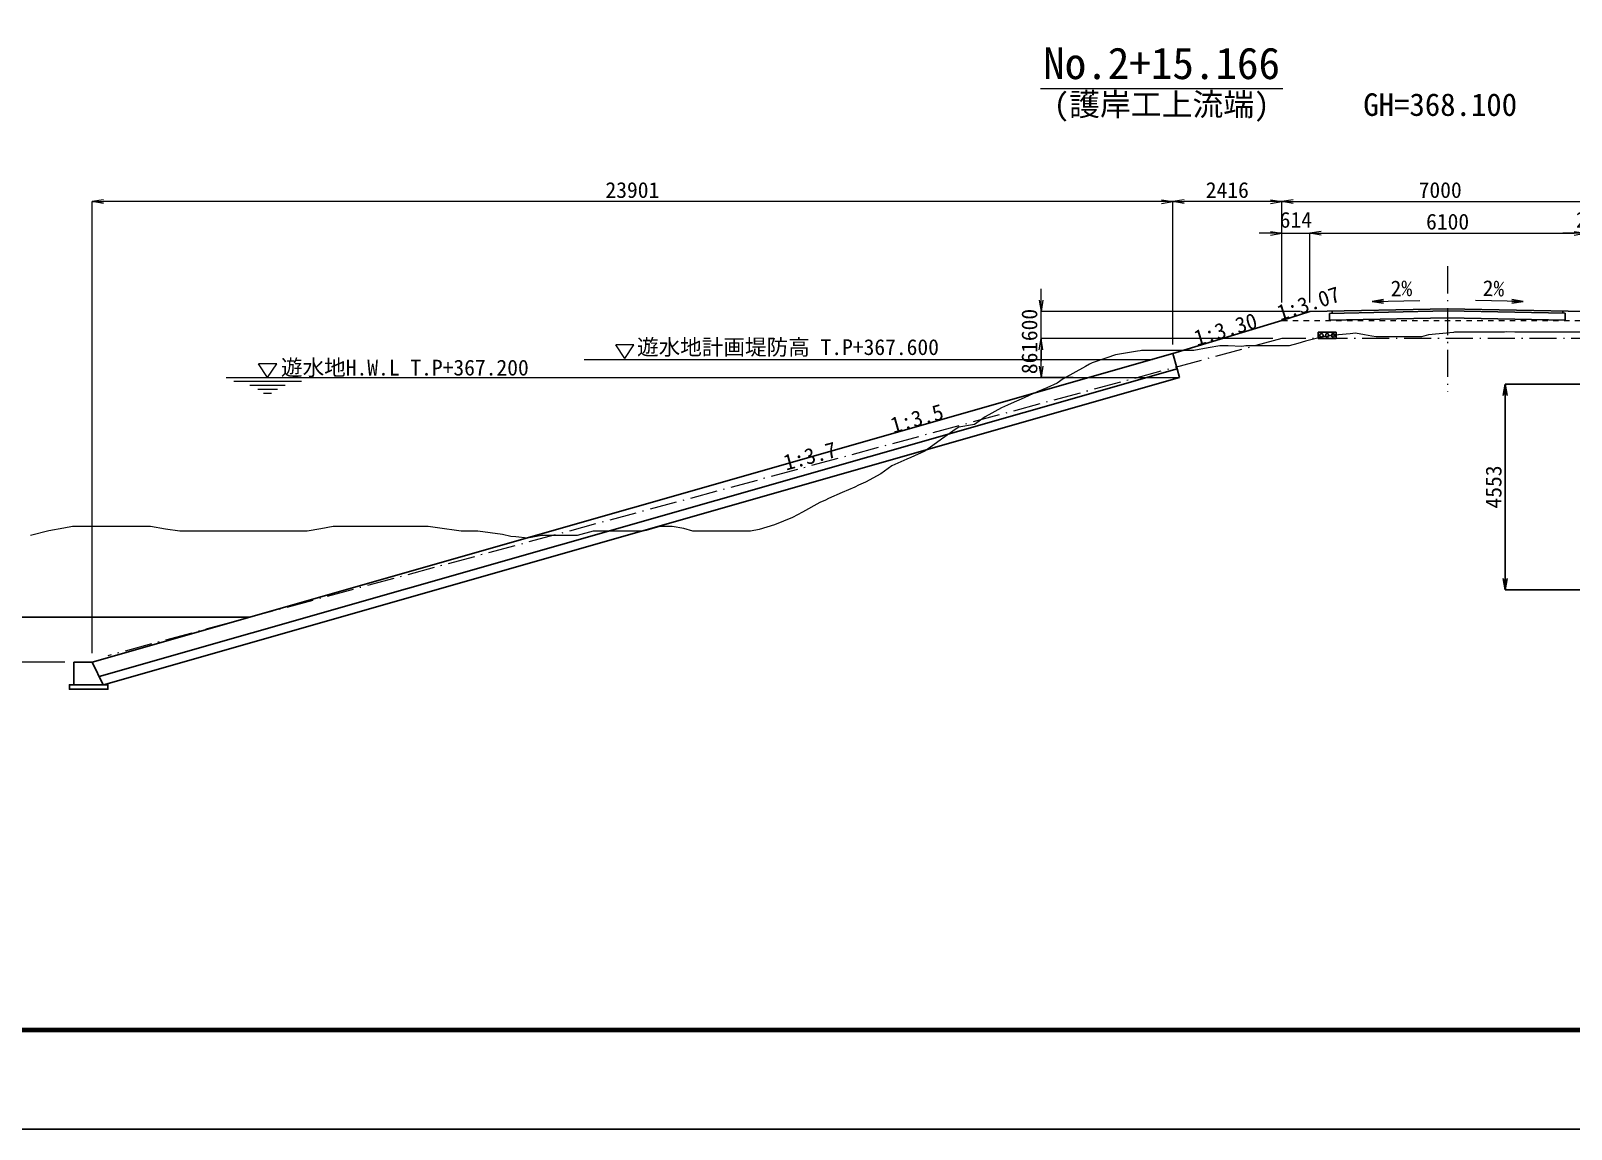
# Model space of a CAD drawing. Header units: millimetres. Extents: x -24095 to 84100, y 0 to 59400.
# Drawn here: x 17041 to 51108, y 0 to 24302 of the extents above; entities that cross this region are included whole.
import ezdxf
from ezdxf.enums import TextEntityAlignment as Align

# ---------------------------------------------------------------- set-up
doc = ezdxf.new("R2010")
doc.units = ezdxf.units.MM
doc.header["$LTSCALE"] = 100
doc.header["$PDSIZE"] = 300
doc.linetypes.add('SXF_一点短鎖線', pattern=[9.25, 6, -1.5, 0.25, -1.5])
doc.linetypes.add('SXF_跳び破線', pattern=[12, 6, -6])
doc.layers.get('Defpoints').update_dxf_attribs({"color": 153})
for name, color, linetype, lineweight in [('D-BGD', 7, 'Continuous', 13), ('D-BMK', 2, 'SXF_一点短鎖線', 13), ('D-BYP-STR1', 2, 'Continuous', 13), ('D-BYP-STR2', 6, 'Continuous', 25), ('D-BYP-STR3', 3, 'Continuous', 25), ('D-BYP-STR4', 6, 'Continuous', 25), ('D-BYP-STR6', 2, 'SXF_一点短鎖線', 13), ('D-STR-DIM', 7, 'Continuous', 13), ('D-STR-HTXT', 7, 'Continuous', 13), ('D-STR-TXT', 7, 'Continuous', 13), ('D-TTL', 2, 'Continuous', 140), ('D-TTL-LINE', 7, 'Continuous', 13), ('D-TTL-TXT', 7, 'Continuous', 13)]:
    doc.layers.add(name, color=color, linetype=linetype, lineweight=lineweight)
doc.styles.add('MS ゴシック', font='MS Gothic.ttf')
doc.styles.add('ＭＳ ゴシック', font='MS Gothic.ttf')
doc.dimstyles.new('DIM-100-F', dxfattribs={"dimscale": 100, "dimtxt": 3.5, "dimasz": 2.5, "dimexe": 0, "dimexo": 2, "dimgap": 0.8, "dimtad": 1, "dimdec": 0, "dimzin": 0, "dimdsep": 46, "dimtxsty": 'MS ゴシック', "dimblk": 'OPEN', "dimcen": 0.1, "dimaunit": 1, "dimadec": 4, "dimazin": 0, "dimtfac": 1, "dimtdec": 0, "dimtmove": 2, "dimatfit": 3, "dimldrblk": 'OPEN', "dimfxl": 1, "dimtolj": 1, "dimtzin": 0, "dimlwd": -1, "dimlwe": -1, "dimarcsym": 2})

# ---------------------------------------------------------------- blocks, each defined once
blk = doc.blocks.new('_Open')
at = {"color": 0, "linetype": 'ByBlock', "lineweight": -2}
for p, q in [((-1, 0.17), (0, 0)), ((-1, -0.17), (0, 0)), ((0, 0), (-1, 0))]:
    blk.add_line(p, q, dxfattribs=at)
blk = doc.blocks.new('*D50')
at = {"layer": 'D-STR-DIM', "color": 0, "ltscale": 0.2, "transparency": 16777216}
for p, q in [((44711, 18293), (44711, 20522)), ((44961, 20522), (51461, 20522)), ((51711, 18093), (51711, 20522))]:
    blk.add_line(p, q, dxfattribs=at)
at = {"layer": 'Defpoints', "color": 0, "ltscale": 0.2, "transparency": 16777216}
for p in [(51711, 20522), (44711, 18093), (51711, 17893)]:
    blk.add_point(p, dxfattribs=at)
at = {"layer": 'D-STR-DIM', "color": 0, "ltscale": 0.2, "transparency": 16777216, "xscale": 250, "yscale": 250, "zscale": 250, "rotation": 180}
blk.add_blockref('_Open', (44711, 20522), dxfattribs=at)
at = {"layer": 'D-STR-DIM', "color": 0, "ltscale": 0.2, "transparency": 16777216, "xscale": 250, "yscale": 250, "zscale": 250}
blk.add_blockref('_Open', (51711, 20522), dxfattribs=at)
at = {"layer": 'D-STR-DIM', "color": 0, "ltscale": 0.2, "transparency": 16777216, "insert": (48211, 20777), "char_height": 350, "attachment_point": 5, "style": 'MS ゴシック'}
blk.add_mtext('\\A1;7000', dxfattribs=at)
blk = doc.blocks.new('*D1')
at = {"layer": 'D-STR-DIM', "color": 0, "ltscale": 1500, "transparency": 16777216}
for p, q in [((44461, 19822), (44211, 19822)), ((44711, 18293), (44711, 19822)), ((44711, 19822), (45325, 19822)), ((45325, 18293), (45325, 19822)), ((45575, 19822), (45825, 19822))]:
    blk.add_line(p, q, dxfattribs=at)
at = {"layer": 'Defpoints', "color": 0, "ltscale": 1500, "transparency": 16777216}
for p in [(45325, 19822), (44711, 18093), (45325, 18093)]:
    blk.add_point(p, dxfattribs=at)
at = {"layer": 'D-STR-DIM', "color": 0, "ltscale": 1500, "transparency": 16777216, "xscale": 250, "yscale": 250, "zscale": 250}
blk.add_blockref('_Open', (44711, 19822), dxfattribs=at)
at = {"layer": 'D-STR-DIM', "color": 0, "ltscale": 1500, "transparency": 16777216, "xscale": 250, "yscale": 250, "zscale": 250, "rotation": 180}
blk.add_blockref('_Open', (45325, 19822), dxfattribs=at)
at = {"layer": 'D-STR-DIM', "color": 0, "ltscale": 1500, "transparency": 16777216, "insert": (45018, 20117), "char_height": 350, "attachment_point": 5, "style": 'MS ゴシック'}
blk.add_mtext('\\A1;614', dxfattribs=at)
blk = doc.blocks.new('*D2')
at = {"layer": 'D-STR-DIM', "color": 0, "ltscale": 1500, "transparency": 16777216}
for p, q in [((51175, 19822), (50925, 19822)), ((51425, 18293), (51425, 19822)), ((51425, 19822), (51711, 19822)), ((51711, 18093), (51711, 19822)), ((51961, 19822), (52211, 19822))]:
    blk.add_line(p, q, dxfattribs=at)
at = {"layer": 'Defpoints', "color": 0, "ltscale": 1500, "transparency": 16777216}
for p in [(51711, 19822), (51425, 18093), (51711, 17893)]:
    blk.add_point(p, dxfattribs=at)
at = {"layer": 'D-STR-DIM', "color": 0, "ltscale": 1500, "transparency": 16777216, "xscale": 250, "yscale": 250, "zscale": 250}
blk.add_blockref('_Open', (51425, 19822), dxfattribs=at)
at = {"layer": 'D-STR-DIM', "color": 0, "ltscale": 1500, "transparency": 16777216, "xscale": 250, "yscale": 250, "zscale": 250, "rotation": 180}
blk.add_blockref('_Open', (51711, 19822), dxfattribs=at)
at = {"layer": 'D-STR-DIM', "color": 0, "ltscale": 1500, "transparency": 16777216, "insert": (51568, 20117), "char_height": 350, "attachment_point": 5, "style": 'MS ゴシック'}
blk.add_mtext('\\A1;286', dxfattribs=at)
blk = doc.blocks.new('*D3')
at = {"layer": 'D-STR-DIM', "color": 0, "ltscale": 1500, "transparency": 16777216}
for p, q in [((45325, 18293), (45325, 19822)), ((45575, 19822), (51175, 19822)), ((51425, 18293), (51425, 19822))]:
    blk.add_line(p, q, dxfattribs=at)
at = {"layer": 'Defpoints', "color": 0, "ltscale": 1500, "transparency": 16777216}
for p in [(51425, 19822), (45325, 18093), (51425, 18093)]:
    blk.add_point(p, dxfattribs=at)
at = {"layer": 'D-STR-DIM', "color": 0, "ltscale": 1500, "transparency": 16777216, "xscale": 250, "yscale": 250, "zscale": 250, "rotation": 180}
blk.add_blockref('_Open', (45325, 19822), dxfattribs=at)
at = {"layer": 'D-STR-DIM', "color": 0, "ltscale": 1500, "transparency": 16777216, "xscale": 250, "yscale": 250, "zscale": 250}
blk.add_blockref('_Open', (51425, 19822), dxfattribs=at)
at = {"layer": 'D-STR-DIM', "color": 0, "ltscale": 1500, "transparency": 16777216, "insert": (48375, 20077), "char_height": 350, "attachment_point": 5, "style": 'MS ゴシック'}
blk.add_mtext('\\A1;6100', dxfattribs=at)
blk = doc.blocks.new('*D8')
at = {"layer": 'D-STR-DIM', "color": 0, "transparency": 16777216}
for p, q in [((44511, 17493), (39383, 17493)), ((39383, 16882), (39383, 17243)), ((40097, 16632), (39383, 16632))]:
    blk.add_line(p, q, dxfattribs=at)
at = {"layer": 'Defpoints', "color": 0, "transparency": 16777216}
for p in [(39383, 17493), (44711, 17493), (40297, 16632)]:
    blk.add_point(p, dxfattribs=at)
at = {"layer": 'D-STR-DIM', "color": 0, "transparency": 16777216, "xscale": 250, "yscale": 250, "zscale": 250}
for p, rotation in [((39383, 17493), 90), ((39383, 16632), 270)]:
    blk.add_blockref('_Open', p, dxfattribs=dict(at, rotation=rotation))
at = {"layer": 'D-STR-DIM', "color": 0, "transparency": 16777216, "insert": (39128, 17063), "char_height": 350, "attachment_point": 5, "rotation": 90, "style": 'MS ゴシック'}
blk.add_mtext('\\A1;861', dxfattribs=at)
blk = doc.blocks.new('*D10')
at = {"layer": 'D-STR-DIM', "color": 0, "ltscale": 0.01, "transparency": 16777216}
for p, q in [((17440, 11332), (10795, 11332)), ((10795, 10582), (10795, 11082)), ((17795, 10332), (10795, 10332))]:
    blk.add_line(p, q, dxfattribs=at)
at = {"layer": 'Defpoints', "color": 0, "ltscale": 0.01, "transparency": 16777216}
for p in [(10795, 11332), (17640, 11332), (17995, 10332)]:
    blk.add_point(p, dxfattribs=at)
at = {"layer": 'D-STR-DIM', "color": 0, "ltscale": 0.01, "transparency": 16777216, "xscale": 250, "yscale": 250, "zscale": 250}
for p, rotation in [((10795, 11332), 90), ((10795, 10332), 270)]:
    blk.add_blockref('_Open', p, dxfattribs=dict(at, rotation=rotation))
at = {"layer": 'D-STR-DIM', "color": 0, "ltscale": 0.01, "transparency": 16777216, "insert": (10500, 10832), "char_height": 350, "attachment_point": 5, "rotation": 90, "style": 'MS ゴシック'}
blk.add_mtext('\\A1;1000', dxfattribs=at)
blk = doc.blocks.new('*D11')
at = {"layer": 'D-STR-DIM', "color": 0, "transparency": 16777216}
for p, q in [((42296, 17361), (42296, 20522)), ((44461, 20522), (42546, 20522)), ((44711, 18293), (44711, 20522))]:
    blk.add_line(p, q, dxfattribs=at)
at = {"layer": 'Defpoints', "color": 0, "transparency": 16777216}
for p in [(42296, 20522), (44711, 18093), (42296, 17161)]:
    blk.add_point(p, dxfattribs=at)
at = {"layer": 'D-STR-DIM', "color": 0, "transparency": 16777216, "xscale": 250, "yscale": 250, "zscale": 250, "rotation": 180}
blk.add_blockref('_Open', (42296, 20522), dxfattribs=at)
at = {"layer": 'D-STR-DIM', "color": 0, "transparency": 16777216, "xscale": 250, "yscale": 250, "zscale": 250}
blk.add_blockref('_Open', (44711, 20522), dxfattribs=at)
at = {"layer": 'D-STR-DIM', "color": 0, "transparency": 16777216, "insert": (43503, 20777), "char_height": 350, "attachment_point": 5, "style": 'MS ゴシック'}
blk.add_mtext('\\A1;2416', dxfattribs=at)
blk = doc.blocks.new('*D12')
at = {"layer": 'D-STR-DIM', "color": 0, "transparency": 16777216}
for p, q in [((18395, 10532), (18395, 20522)), ((42046, 20522), (18645, 20522)), ((42296, 17361), (42296, 20522))]:
    blk.add_line(p, q, dxfattribs=at)
at = {"layer": 'Defpoints', "color": 0, "transparency": 16777216}
for p in [(18395, 20522), (42296, 17161), (18395, 10332)]:
    blk.add_point(p, dxfattribs=at)
at = {"layer": 'D-STR-DIM', "color": 0, "transparency": 16777216, "xscale": 250, "yscale": 250, "zscale": 250, "rotation": 180}
blk.add_blockref('_Open', (18395, 20522), dxfattribs=at)
at = {"layer": 'D-STR-DIM', "color": 0, "transparency": 16777216, "xscale": 250, "yscale": 250, "zscale": 250}
blk.add_blockref('_Open', (42296, 20522), dxfattribs=at)
at = {"layer": 'D-STR-DIM', "color": 0, "transparency": 16777216, "insert": (30345, 20777), "char_height": 350, "attachment_point": 5, "style": 'MS ゴシック'}
blk.add_mtext('\\A1;23901', dxfattribs=at)
blk = doc.blocks.new('*D15')
at = {"layer": 'D-STR-DIM', "color": 0, "transparency": 16777216}
for p, q in [((39383, 18343), (39383, 18593)), ((45125, 18093), (39383, 18093)), ((39383, 17493), (39383, 18093)), ((44511, 17493), (39383, 17493)), ((39383, 17243), (39383, 16993))]:
    blk.add_line(p, q, dxfattribs=at)
at = {"layer": 'Defpoints', "color": 0, "transparency": 16777216}
for p in [(39383, 18093), (45325, 18093), (44711, 17493)]:
    blk.add_point(p, dxfattribs=at)
at = {"layer": 'D-STR-DIM', "color": 0, "transparency": 16777216, "xscale": 250, "yscale": 250, "zscale": 250}
for p, rotation in [((39383, 18093), 270), ((39383, 17493), 90)]:
    blk.add_blockref('_Open', p, dxfattribs=dict(at, rotation=rotation))
at = {"layer": 'D-STR-DIM', "color": 0, "transparency": 16777216, "insert": (39128, 17793), "char_height": 350, "attachment_point": 5, "rotation": 90, "style": 'MS ゴシック'}
blk.add_mtext('\\A1;600', dxfattribs=at)
blk = doc.blocks.new('*D45')
at = {"layer": 'Defpoints', "color": 0, "transparency": 16777216}
for p, q in [((53527, 16485), (49649, 16485)), ((49649, 16235), (49649, 12182)), ((62634, 11932), (49649, 11932))]:
    blk.add_line(p, q, dxfattribs=at)
for p in [(53727, 16485), (49649, 11932), (62834, 11932)]:
    blk.add_point(p, dxfattribs=at)
at = {"layer": 'Defpoints', "color": 0, "transparency": 16777216, "xscale": 250, "yscale": 250, "zscale": 250}
for p, rotation in [((49649, 16485), 90), ((49649, 11932), 270)]:
    blk.add_blockref('_Open', p, dxfattribs=dict(at, rotation=rotation))
at = {"layer": 'Defpoints', "color": 0, "transparency": 16777216, "insert": (49394, 14209), "char_height": 350, "attachment_point": 5, "rotation": 90, "style": 'MS ゴシック'}
blk.add_mtext('\\A1;4553', dxfattribs=at)

msp = doc.modelspace()

# ---------------------------------------------------------------- linework, layer by layer
at = {"layer": 'D-BGD', "linetype": 'Continuous', "lineweight": 13}
msp.add_lwpolyline([(51410, 17632), (51095.1, 17632), (50833.3, 17632), (50547.1, 17632), (50362.6, 17632), (50256.6, 17632), (49863.8, 17632), (49679.9, 17638.8), (49630.2, 17632), (49543.8, 17632), (49103.2, 17632), (48540.5, 17632), (48531.6, 17632), (48526.4, 17632), (48507.4, 17628.8), (47949.7, 17573.2), (47799.1, 17532), (47537.2, 17532), (47432.9, 17532), (47373, 17532), (47151.1, 17532), (46796.3, 17532), (46700.5, 17548.7), (46533.9, 17577.5), (46334.3, 17612.2), (46219.6, 17600.7), (45794.7, 17558.4), (45642.9, 17532), (45530.5, 17512.6), (45235.6, 17432), (45066.1, 17385.8), (44869.4, 17332), (44527.2, 17332), (44489.4, 17332), (44438.3, 17332), (43912.7, 17332), (43825.9, 17317), (43523.9, 17332), (43336, 17332), (43081.9, 17288), (42759.3, 17232), (42520.6, 17232), (42182.5, 17232), (41725.5, 17232), (41605.8, 17232), (41573.5, 17220.8), (41517.3, 17216.7), (41207.3, 17162.9), (41029.1, 17132), (40841.1, 17066.8), (40514, 16953.4), (40452.4, 16925.9), (40369.1, 16874.3), (39875.7, 16604.8), (39742.5, 16508.9), (39510.7, 16405.5), (39299, 16310.9), (39010, 16181.9), (38722.2, 16053.5), (38643.8, 16018.4), (38507.4, 15957.5), (38145.5, 15759.9), (37911.4, 15591.4), (37568.8, 15532), (37504.1, 15498.4), (37179, 15264.4), (36992.1, 15130), (36812.7, 15000.9), (36500.7, 14861.6), (36415.4, 14823.5), (36080.3, 14673.9), (35838.7, 14500.1), (35497.4, 14313.7), (35347.9, 14246.9), (35261.9, 14208.6), (34981.7, 14083.4), (34685.2, 13951.1), (34615.5, 13919.9), (34494.1, 13865.8), (34108.5, 13655.2), (33883, 13532), (33490.8, 13371.4), (33150.6, 13265.9), (32955.1, 13232), (32487.5, 13232), (32418.2, 13232), (32378.4, 13232), (32052, 13232), (31801.6, 13232), (31685.8, 13232), (31484.2, 13287.1), (31224.9, 13332), (30953.3, 13332), (30648.2, 13248.7), (30587.1, 13232), (30480.9, 13232), (30220.9, 13232), (30071.5, 13232), (29518, 13232), (29494.8, 13232), (29477.6, 13229.1), (29122.3, 13132), (28918.1, 13132), (28756.1, 13132), (28341.3, 13132), (28023.6, 13077), (27764.6, 13102.8), (27657.4, 13113.5), (27470.9, 13157.5), (26925, 13232), (26611.2, 13232), (26558.8, 13232), (26034.5, 13303.6), (25826.4, 13332), (25464.3, 13332), (25457.8, 13332), (25093.9, 13332), (24881, 13332), (24563.3, 13332), (24304.3, 13332), (23995.3, 13332), (23727.6, 13332), (23457.7, 13285.2), (23150.9, 13232), (22896.7, 13232), (22574.2, 13232), (22454.4, 13232), (21798, 13232), (21420.7, 13232), (21065.6, 13232), (20844, 13232), (20447.8, 13232), (20333.2, 13232), (20023.3, 13274.3), (19690.6, 13332), (19444.4, 13332), (19113.9, 13332), (18868.3, 13332), (18537.1, 13332), (18441.1, 13332), (18135.9, 13332), (17960.4, 13332), (17769.7, 13299), (17437.8, 13241.4), (17037.2, 13132)], dxfattribs=at)
at = {"layer": 'D-BMK', "linetype": 'SXF_一点短鎖線'}
msp.add_line((48374.8, 19093.3), (48374.8, 16316.2), dxfattribs=at)
at = {"layer": 'D-BYP-STR1', "linetype": 'Continuous', "lineweight": 25}
for p, q in [((45761.1, 18050.4), (48374.8, 18104.3)), ((45824.8, 18051.7), (45824.8, 18103.3)), ((50974.7, 18052.3), (48374.8, 18104.3)), ((50924.7, 18053.3), (50924.8, 18103.3)), ((45761.1, 17900.4), (45761.1, 18050.4)), ((45761.1, 17900.4), (48374.8, 17954.3)), ((50974.7, 17902.3), (48374.8, 17954.3)), ((50974.7, 17902.3), (50974.7, 18052.3))]:
    msp.add_line(p, q, dxfattribs=at)
at = {"layer": 'D-BYP-STR1', "linetype": 'SXF_跳び破線', "ltscale": 0.2}
msp.add_line((44711.1, 17893.3), (51711.1, 17893.3), dxfattribs=at)
at = {"layer": 'D-BYP-STR2', "linetype": 'Continuous'}
for p, q in [((45324.8, 18093.3), (44711.2, 17893.3)), ((45324.8, 18093.3), (48374.8, 18154.3)), ((51424.8, 18093.3), (48374.8, 18154.3)), ((44711.1, 17893.3), (42295.5, 17161))]:
    msp.add_line(p, q, dxfattribs=at)
at = {"layer": 'D-BYP-STR2'}
msp.add_line((21894.6, 11332.2), (2050, 11332.2), dxfattribs=at)
at = {"layer": 'D-BYP-STR3', "ltscale": 0.2}
for p, q in [((42295.5, 17161), (18394.6, 10332.2)), ((42391.7, 16824.5), (42295.5, 17161)), ((42391.7, 16824.5), (18553.8, 10013.7))]:
    msp.add_line(p, q, dxfattribs=at)
msp.add_lwpolyline([(17994.6, 9832.2), (17994.6, 10332.2), (18394.6, 10332.2), (18644.6, 9832.2)], close=True, dxfattribs=at)
at = {"layer": 'D-BYP-STR4', "ltscale": 0.2}
for p, q in [((45515.6, 17633.3), (45906.6, 17633.3)), ((45515.6, 17493.3), (45515.6, 17633.3)), ((45515.6, 17493.3), (45906.6, 17493.3)), ((45906.6, 17493.3), (45906.6, 17633.3))]:
    msp.add_line(p, q, dxfattribs=at)
for centre in [(45584.7, 17563.3), (45711.1, 17563.3), (45841.6, 17563.3)]:
    msp.add_circle(centre, 40, dxfattribs=at)
at = {"layer": 'D-BYP-STR6', "linetype": 'Continuous', "lineweight": 25}
for q in [(42391.7, 16824.5), (18646.6, 9832.2)]:
    msp.add_line((42446.6, 16632.2), q, dxfattribs=at)
at = {"layer": 'D-BYP-STR6', "linetype": 'SXF_一点短鎖線'}
msp.add_lwpolyline([(62833.6, 11932), (51711.1, 17493.3), (44711.1, 17493.3), (18740.8, 10474.3)], dxfattribs=at)
at = {"layer": 'D-BYP-STR6', "linetype": 'Continuous', "lineweight": 25}
msp.add_lwpolyline([(17994.6, 9832.2), (17894.6, 9832.2), (17894.6, 9732.2), (18744.6, 9732.2), (18744.6, 9832.2), (18644.6, 9832.2)], dxfattribs=at)
at = {"layer": 'D-STR-HTXT', "linetype": 'Continuous'}
for p, q in [((30380.4, 17354), (29980.4, 17354)), ((30180.4, 17054), (29980.4, 17354)), ((30180.4, 17054), (30380.4, 17354)), ((29277.5, 17032.2), (41844.6, 17032.2))]:
    msp.add_line(p, q, dxfattribs=at)
at = {"layer": 'D-STR-HTXT'}
for p, q in [((22478.4, 16932.2), (22078.4, 16932.2)), ((22278.4, 16632.2), (22078.4, 16932.2)), ((22278.4, 16632.2), (22478.4, 16932.2)), ((21357.7, 16632.2), (42446.6, 16632.2)), ((23028.4, 16544.2), (21528.4, 16544.2)), ((22668.4, 16456.2), (21888.4, 16456.2)), ((22498.4, 16368.2), (22058.4, 16368.2)), ((22366.4, 16280.2), (22190.4, 16280.2))]:
    msp.add_line(p, q, dxfattribs=at)
at = {"layer": 'D-TTL'}
msp.add_lwpolyline([(2050, 57200), (2050, 2200), (82050, 2200), (82050, 57200)], close=True, dxfattribs=at)
at = {"layer": 'D-TTL-LINE'}
msp.add_line((39367.9, 23023.4), (44732.1, 23023.4), dxfattribs=at)
at = {"layer": 'Defpoints', "color": 1}
msp.add_lwpolyline([(84100, 0), (0, 0), (0, 59400), (84100, 59400)], close=True, dxfattribs=at)

# ---------------------------------------------------------------- texts
at = {"layer": 'D-STR-TXT', "style": 'ＭＳ ゴシック'}
for s, rotation, p in [('2%%%', 1.14576, (47358.9, 18324.9)), ('2%%%', 358.85424, (49383.6, 18325.1)), ('1:3.7', 15.124, (34344.4, 14625.4))]:
    msp.add_text(s, height=350, rotation=rotation, dxfattribs=at).set_placement(p, align=Align.BOTTOM_CENTER)
for s, rotation, p in [('1:3.07', 18.05222, (44671.9, 17883.1)), ('1:3.30', 16.8643, (42830.1, 17323.1)), ('1:3.5', 15.9454, (36113.5, 15394.7))]:
    msp.add_text(s, height=350, rotation=rotation, dxfattribs=at).set_placement(p)
at = {"layer": 'D-STR-TXT', "ltscale": 0.01, "style": 'ＭＳ ゴシック'}
for s, p in [('遊水地計画堤防高 T.P+367.600', (30449, 17129)), ('遊水地H.W.L T.P+367.200', (22573.8, 16675.3))]:
    msp.add_text(s, height=350, dxfattribs=at).set_placement(p)
at = {"layer": 'D-TTL-TXT', "style": 'MS ゴシック'}
msp.add_text('No.2+15.166', height=700, dxfattribs=at).set_placement((42050, 23023.4), align=Align.BOTTOM_CENTER)
msp.add_text('(護岸工上流端)', height=500, dxfattribs=at).set_placement((42050, 22923.4), align=Align.TOP_CENTER)
at = {"layer": 'Defpoints', "style": 'ＭＳ ゴシック'}
msp.add_text('GH=368.100', height=500, dxfattribs=at).set_placement((48211.1, 22268.9), align=Align.BOTTOM_CENTER)

# ---------------------------------------------------------------- dimensions: what is measured, and where the dimension line sits
at = {"layer": 'D-STR-DIM'}
for base, p1, p2, picture, middle in [((18394.6, 20521.9), (42295.5, 17161), (18394.6, 10332.2), '*D12', (30345.1, 20776.9)), ((42295.5, 20521.9), (44711.1, 18093.3), (42295.5, 17161), '*D11', (43503.3, 20776.9))]:
    dim = msp.add_linear_dim(base=base, p1=p1, p2=p2, dimstyle='DIM-100-F', dxfattribs=at)
    dim.commit()
    dim.dimension.update_dxf_attribs({"geometry": picture, "text_midpoint": middle})
at = {"layer": 'D-STR-DIM', "ltscale": 0.2}
dim = msp.add_linear_dim(base=(51711.1, 20521.9), p1=(44711.1, 18093.3), p2=(51711.1, 17893.3), dimstyle='DIM-100-F', dxfattribs=at)
dim.commit()
dim.dimension.update_dxf_attribs({"geometry": '*D50', "text_midpoint": (48211.1, 20776.9)})
at = {"layer": 'D-STR-DIM', "ltscale": 1500}
for base, p1, p2, picture, middle in [((45324.8, 19821.9), (44711.1, 18093.3), (45324.8, 18093.3), '*D1', (45018, 20116.9)), ((51424.8, 19821.9), (45324.8, 18093.3), (51424.8, 18093.3), '*D3', (48374.8, 20076.9)), ((51711.1, 19821.9), (51424.8, 18093.3), (51711.1, 17893.3), '*D2', (51568, 20116.9))]:
    dim = msp.add_linear_dim(base=base, p1=p1, p2=p2, dimstyle='DIM-100-F', dxfattribs=at)
    dim.commit()
    dim.dimension.update_dxf_attribs({"geometry": picture, "text_midpoint": middle})
at = {"layer": 'D-STR-DIM'}
for base, p1, p2, picture, middle in [((39383.3, 18093.3), (44711.2, 17493.3), (45324.8, 18093.3), '*D15', (39128.3, 17793.3)), ((39383.3, 17493.3), (40297.2, 16632.2), (44711.2, 17493.3), '*D8', (39128.3, 17062.7))]:
    dim = msp.add_linear_dim(base=base, p1=p1, p2=p2, angle=90, dimstyle='DIM-100-F', override={"dimtix": 1}, dxfattribs=at)
    dim.commit()
    dim.dimension.update_dxf_attribs({"geometry": picture, "text_midpoint": middle})
at = {"layer": 'D-STR-DIM', "ltscale": 0.01}
dim = msp.add_linear_dim(base=(10795, 11332.2), p1=(17994.6, 10332.2), p2=(17639.9, 11332.2), angle=90, dimstyle='DIM-100-F', dxfattribs=at)
dim.commit()
dim.dimension.update_dxf_attribs({"geometry": '*D10', "text_midpoint": (10500, 10832.2)})
at = {"layer": 'Defpoints'}
dim = msp.add_linear_dim(base=(49648.9, 11932), p1=(53727.3, 16485.2), p2=(62833.6, 11932), angle=90, dimstyle='DIM-100-F', dxfattribs=at)
dim.commit()
dim.dimension.update_dxf_attribs({"geometry": '*D45', "text_midpoint": (49393.9, 14208.6)})

# ---------------------------------------------------------------- leaders
at = {"layer": 'D-STR-HTXT', "ltscale": 1500}
for points in [[(46705.9, 18311.9), (47758.7, 18332.9)], [(50043.6, 18311.9), (48990.8, 18332.9)]]:
    msp.add_leader(points, dimstyle='DIM-100-F', override={"dimgap": 0.8, "dimtad": 0}, dxfattribs=at)

doc.saveas('drawing.dxf')
